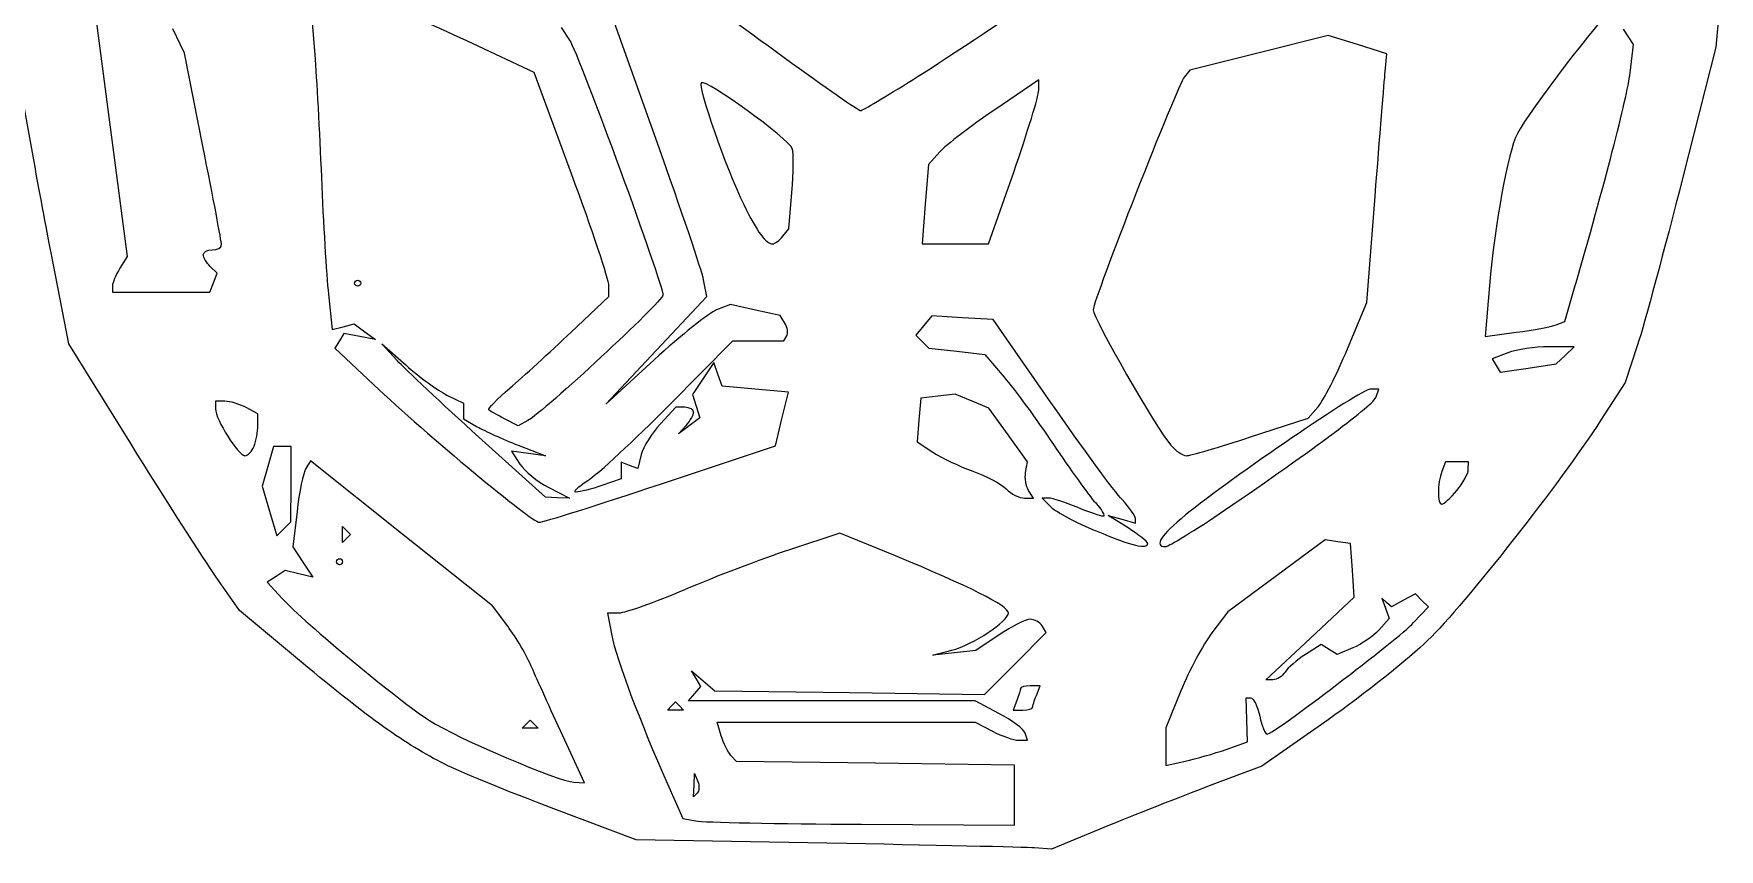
# Model space of a CAD drawing. Extents: x 150 to 6088, y 37 to 2750.
# Drawn here: x 5215.5 to 5540, y 2291.6 to 2448.6 of the extents above; entities that cross this region are included whole.
import ezdxf

# ---------------------------------------------------------------- set-up
doc = ezdxf.new("R2010")
doc.units = 0
doc.layers.add('00_Layout', color=7, linetype='CONTINUOUS')

msp = doc.modelspace()

# ---------------------------------------------------------------- linework, layer by layer
at = {"layer": '00_Layout', "color": 7}
for p, q in [((5225.680283, 2465.30973), (5229.578222, 2435.48923)), ((5269.004661, 2452.301942), (5269.622088, 2444.497748)), ((5335.596452, 2427.5144), (5327.348271, 2450.679862)), ((5540.032976, 2453.011165), (5539.348607, 2446.017921)), ((5244.511479, 2444.852341), (5242.287289, 2449.520624)), ((5317.054359, 2449.810789), (5318.675311, 2447.331475)), ((5464.725164, 2448.24345), (5451.411242, 2444.895317)), ((5470.370942, 2446.488782), (5464.725164, 2448.24345)), ((5523.536853, 2446.527518), (5521.603643, 2449.477954)), ((5248.080876, 2426.921894), (5244.511479, 2444.852341)), ((5311.848858, 2441.128291), (5300.106815, 2446.662978)), ((5451.411242, 2444.895317), (5438.097351, 2441.5472)), ((5476.01672, 2444.734121), (5470.370942, 2446.488782)), ((5475.70408, 2441.296609), (5476.01672, 2444.734121)), ((5522.854728, 2441.027783), (5523.536853, 2446.527518)), ((5539.348607, 2446.017921), (5533.01113, 2420.958808)), ((5319.046844, 2421.626317), (5311.848858, 2441.128291)), ((5438.097351, 2441.5472), (5437.051912, 2440.28592)), ((5384.825636, 2439.781484), (5384.825973, 2439.781028)), ((5408.998182, 2439.678447), (5400.548019, 2433.961001)), ((5408.998182, 2437.718528), (5408.998182, 2439.678447)), ((5229.578222, 2435.48923), (5233.476153, 2405.668744)), ((5389.928452, 2425.823), (5387.759071, 2423.402437)), ((5387.759071, 2423.402437), (5387.146431, 2415.770135)), ((5399.360411, 2408.137826), (5404.179293, 2421.948203)), ((5360.901116, 2411.051672), (5361.474639, 2418.044916)), ((5387.146431, 2415.770135), (5386.53379, 2408.137826)), ((5472.143868, 2396.816501), (5473.767654, 2417.33781)), ((5359.747816, 2409.594753), (5360.901116, 2411.051672)), ((5359.747989, 2409.594753), (5359.747816, 2409.594753)), ((5386.53379, 2408.137826), (5392.947108, 2408.137826)), ((5392.947108, 2408.137826), (5399.360411, 2408.137826)), ((5222.251709, 2388.894289), (5218.842888, 2406.383457)), ((5233.476153, 2405.668744), (5232.073339, 2403.422482)), ((5250.794251, 2402.466804), (5249.473951, 2403.78712)), ((5250.093278, 2400.640161), (5250.794251, 2402.466804)), ((5230.670526, 2399.994858), (5230.670526, 2398.813503)), ((5230.670526, 2398.813503), (5240.031423, 2398.813503)), ((5240.031423, 2398.813503), (5249.392327, 2398.813503)), ((5249.392327, 2398.813503), (5250.093278, 2400.640161)), ((5272.242359, 2398.428327), (5272.952233, 2391.632668)), ((5277.292131, 2400.561575), (5277.292131, 2400.561575)), ((5326.244822, 2398.017452), (5326.244822, 2400.070909)), ((5345.108479, 2398.0298), (5344.476541, 2401.189369)), ((5495.806167, 2400.102225), (5494.9755, 2390.318299)), ((5510.295631, 2393.195092), (5512.118146, 2399.464386)), ((5318.96021, 2391.123004), (5326.244822, 2398.017452)), ((5335.38527, 2387.655432), (5345.108479, 2398.0298)), ((5349.670449, 2396.468199), (5346.990589, 2395.421609)), ((5354.444791, 2395.395468), (5349.670449, 2396.468199)), ((5359.219125, 2394.322752), (5354.444791, 2395.395468)), ((5468.430776, 2387.897213), (5472.143868, 2396.816501)), ((5272.952233, 2391.632668), (5275.067986, 2392.185922)), ((5275.067986, 2392.185922), (5277.183732, 2392.739176)), ((5277.183732, 2392.739176), (5279.255439, 2391.224313)), ((5360.138191, 2392.835675), (5359.219125, 2394.322752)), ((5386.857066, 2392.408016), (5385.319952, 2390.555913)), ((5388.394173, 2394.260119), (5386.857066, 2392.408016)), ((5394.305935, 2393.914345), (5388.394173, 2394.260119)), ((5400.217689, 2393.568571), (5394.305935, 2393.914345)), ((5411.330757, 2377.613981), (5400.217689, 2393.568571)), ((5508.613506, 2392.549714), (5508.613805, 2392.549692)), ((5508.613805, 2392.549692), (5510.295631, 2393.195092)), ((5234.187552, 2369.668934), (5222.251709, 2388.894289)), ((5274.367275, 2389.471372), (5273.500311, 2388.068596)), ((5275.234239, 2390.874148), (5274.367275, 2389.471372)), ((5278.280688, 2390.291799), (5275.234239, 2390.874148)), ((5281.327138, 2389.70945), (5278.280688, 2390.291799)), ((5279.255439, 2391.224313), (5281.327138, 2389.70945)), ((5285.461943, 2385.701684), (5282.537064, 2388.876772)), ((5282.537064, 2388.876772), (5287.199229, 2384.752536)), ((5337.879453, 2377.126846), (5350.096807, 2389.489001)), ((5350.096807, 2389.489001), (5355.00239, 2389.489001)), ((5355.00239, 2389.489001), (5359.907974, 2389.489001)), ((5359.907974, 2389.489001), (5360.482619, 2390.418808)), ((5385.319952, 2390.555913), (5386.567851, 2389.308014)), ((5386.567851, 2389.308014), (5387.815735, 2388.06013)), ((5494.9755, 2390.318299), (5500.95359, 2391.111321)), ((5524.292276, 2388.684483), (5521.911047, 2381.469265)), ((5273.500311, 2388.068596), (5280.932508, 2381.035068)), ((5325.662077, 2377.281072), (5335.38527, 2387.655432)), ((5334.9864, 2385.828064), (5325.662077, 2377.281072)), ((5387.815735, 2388.06013), (5393.205111, 2387.45265)), ((5393.205111, 2387.45265), (5398.594487, 2386.84517)), ((5398.594487, 2386.84517), (5402.339404, 2382.467807)), ((5499.33332, 2387.160279), (5496.273407, 2385.996927)), ((5496.273407, 2385.996927), (5497.064133, 2384.717532)), ((5512.065266, 2388.323638), (5507.229212, 2388.323638)), ((5508.651875, 2385.007525), (5510.358533, 2386.665574)), ((5510.358533, 2386.665574), (5512.065266, 2388.323638)), ((5344.403265, 2382.217814), (5342.369075, 2379.113257)), ((5346.437448, 2385.322372), (5344.403265, 2382.217814)), ((5347.233312, 2383.03489), (5346.437448, 2385.322372)), ((5348.029192, 2380.747424), (5347.233312, 2383.03489)), ((5497.064133, 2384.717532), (5497.854859, 2383.438129)), ((5497.854859, 2383.438129), (5503.253367, 2384.222827)), ((5503.253367, 2384.222827), (5508.651875, 2385.007525)), ((5295.066624, 2379.033953), (5298.271862, 2377.439636)), ((5342.369075, 2379.113257), (5343.074835, 2376.889665)), ((5354.434537, 2380.164626), (5348.029192, 2380.747424)), ((5360.839867, 2379.581829), (5354.434537, 2380.164626)), ((5359.568534, 2374.42718), (5360.839867, 2379.581829)), ((5392.931177, 2379.178096), (5389.600643, 2378.797243)), ((5396.165809, 2377.83826), (5392.931177, 2379.178096)), ((5474.462942, 2380.164858), (5472.792111, 2380.164858)), ((5473.995477, 2378.707931), (5474.462942, 2380.164858)), ((5521.911047, 2381.469265), (5517.166242, 2374.115228)), ((5252.309645, 2377.83378), (5250.484707, 2377.83378)), ((5250.484707, 2377.83378), (5250.489022, 2376.376853)), ((5258.643501, 2375.420681), (5256.389034, 2376.627234)), ((5298.271862, 2377.439636), (5298.271862, 2375.929276)), ((5298.271862, 2375.929276), (5298.271862, 2374.418938)), ((5339.160135, 2376.668057), (5336.162691, 2373.462819)), ((5340.86128, 2376.668057), (5339.160135, 2376.668057)), ((5343.074835, 2376.889665), (5343.780595, 2374.666066)), ((5386.270125, 2378.416316), (5385.918741, 2374.218915)), ((5389.600643, 2378.797243), (5386.270125, 2378.416316)), ((5399.400449, 2376.498438), (5396.165809, 2377.83826)), ((5403.106869, 2371.337342), (5399.400449, 2376.498438)), ((5460.864727, 2374.569604), (5462.791206, 2376.773764)), ((5258.643501, 2373.22593), (5258.643501, 2375.420681)), ((5298.271862, 2374.418938), (5300.894325, 2372.920994)), ((5308.792618, 2373.072894), (5306.15471, 2374.44558)), ((5310.630839, 2374.101608), (5308.792618, 2373.072894)), ((5339.648572, 2371.535533), (5341.105492, 2373.169348)), ((5341.71458, 2373.100792), (5339.648572, 2371.535533)), ((5343.780595, 2374.666066), (5341.71458, 2373.100792)), ((5358.29718, 2369.272539), (5359.568534, 2374.42718)), ((5385.918741, 2374.218915), (5385.567357, 2370.021515)), ((5449.789214, 2370.956766), (5460.864727, 2374.569604)), ((5257.935976, 2369.187558), (5257.936021, 2369.187558)), ((5301.196734, 2370.940551), (5301.196734, 2370.940588)), ((5314.006653, 2359.354536), (5301.196734, 2370.940551)), ((5308.761721, 2369.376264), (5314.006653, 2367.329471)), ((5336.175181, 2361.89762), (5358.29718, 2369.272539)), ((5385.567357, 2370.021515), (5388.623343, 2368.019158)), ((5406.813289, 2366.176239), (5403.106869, 2371.337342)), ((5449.789184, 2370.956766), (5449.789214, 2370.956766)), ((5261.644588, 2369.092225), (5260.550436, 2365.277136)), ((5263.349271, 2369.092225), (5261.644588, 2369.092225)), ((5265.053962, 2369.092225), (5263.349271, 2369.092225)), ((5265.044568, 2361.856483), (5265.053962, 2369.092225)), ((5268.807637, 2366.371699), (5267.89439, 2364.894032)), ((5286.311195, 2352.397493), (5268.807637, 2366.371699)), ((5310.761505, 2367.765373), (5307.516357, 2368.201274)), ((5307.516357, 2368.201274), (5309.111339, 2365.732798)), ((5314.006653, 2367.329471), (5310.761505, 2367.765373)), ((5330.180465, 2365.489328), (5328.575961, 2366.105035)), ((5328.575961, 2366.105035), (5328.575961, 2364.507323)), ((5332.475096, 2367.565604), (5331.784969, 2364.87362)), ((5406.477911, 2364.137494), (5406.813289, 2366.176239)), ((5487.337372, 2366.178139), (5486.629817, 2364.334495)), ((5489.543731, 2366.178139), (5487.337372, 2366.178139)), ((5491.750143, 2366.178139), (5489.543731, 2366.178139)), ((5491.712745, 2364.721212), (5491.750143, 2366.178139)), ((5260.550436, 2365.277136), (5259.456277, 2361.46204)), ((5328.575961, 2362.90961), (5324.905412, 2361.630058)), ((5328.575961, 2364.507323), (5328.575961, 2362.90961)), ((5331.784969, 2364.87362), (5330.180465, 2365.489328)), ((5259.456277, 2361.46204), (5260.887938, 2356.683607)), ((5265.035174, 2354.620741), (5265.044897, 2361.856483)), ((5265.044897, 2361.856483), (5265.044568, 2361.856483)), ((5314.687574, 2361.226445), (5318.668811, 2359.188568)), ((5336.175121, 2361.897792), (5336.175181, 2361.89762)), ((5407.97023, 2359.184903), (5407.05637, 2360.641822)), ((5489.482475, 2360.641822), (5489.486214, 2360.641822)), ((5260.887938, 2356.683607), (5262.319592, 2351.905159)), ((5266.191547, 2356.613173), (5265.40195, 2349.809967)), ((5316.337732, 2359.271589), (5314.006653, 2359.354536)), ((5318.668811, 2359.188568), (5316.337732, 2359.271589)), ((5406.236392, 2359.184903), (5407.97023, 2359.184903)), ((5410.937166, 2359.185082), (5409.664211, 2359.185082)), ((5409.664211, 2359.185082), (5411.377017, 2357.472276)), ((5444.768874, 2356.853457), (5444.768627, 2356.853457)), ((5262.319592, 2351.905159), (5263.677387, 2353.262954)), ((5263.677387, 2353.262954), (5265.035174, 2354.620741)), ((5274.961052, 2352.191891), (5274.961052, 2353.745938)), ((5274.961052, 2353.745938), (5275.738084, 2352.968922)), ((5275.738084, 2352.968922), (5276.515107, 2352.191891)), ((5426.1899, 2353.464786), (5422.401894, 2355.868962)), ((5422.401894, 2355.868962), (5425.024364, 2355.11742)), ((5425.024364, 2355.11742), (5427.646827, 2354.365879)), ((5427.646827, 2354.365879), (5427.646827, 2355.243464)), ((5265.40195, 2349.809967), (5267.317225, 2346.886891)), ((5274.961052, 2350.637843), (5274.961052, 2352.191891)), ((5275.738084, 2351.41486), (5274.961052, 2350.637843)), ((5276.515107, 2352.191891), (5275.738084, 2351.41486)), ((5303.814746, 2338.423279), (5286.311195, 2352.397493)), ((5370.723404, 2352.445975), (5361.013674, 2349.240894)), ((5381.41063, 2348.062187), (5370.723404, 2352.445975)), ((5429.977906, 2350.460663), (5429.977906, 2350.460715)), ((5464.135934, 2351.141636), (5454.777961, 2344.203134)), ((5466.57969, 2350.792645), (5464.135934, 2351.141636)), ((5469.023447, 2350.44358), (5466.57969, 2350.792645)), ((5469.391435, 2345.288288), (5469.023447, 2350.44358)), ((5267.317225, 2346.886891), (5269.232492, 2343.963822)), ((5273.795517, 2346.946958), (5273.795517, 2346.946958)), ((5255.1229, 2337.555537), (5250.623151, 2343.999566)), ((5262.170654, 2344.106118), (5260.452889, 2342.990373)), ((5263.888419, 2345.221863), (5262.170654, 2344.106118)), ((5266.560455, 2344.592843), (5263.888419, 2345.221863)), ((5269.232492, 2343.963822), (5266.560455, 2344.592843)), ((5454.777961, 2344.203134), (5445.419966, 2337.26461)), ((5469.759423, 2340.133004), (5469.391435, 2345.288288)), ((5260.452889, 2342.990373), (5263.336197, 2339.852854)), ((5461.232416, 2332.176521), (5469.759423, 2340.133004)), ((5475.984185, 2339.120565), (5475.062494, 2339.953722)), ((5475.062494, 2339.953722), (5475.772292, 2337.970983)), ((5481.511863, 2340.752443), (5479.208869, 2339.519929)), ((5482.769979, 2339.494357), (5481.511863, 2340.752443)), ((5267.081675, 2327.590287), (5255.1229, 2337.555537)), ((5306.756401, 2334.526336), (5303.814746, 2338.423279)), ((5328.154809, 2337.042643), (5325.985398, 2337.040309)), ((5325.985398, 2337.040309), (5326.787171, 2332.766484)), ((5445.419966, 2337.26461), (5442.344055, 2333.231892)), ((5475.772292, 2337.970983), (5476.482091, 2335.988236)), ((5476.905951, 2338.28743), (5475.984185, 2339.120565)), ((5479.208869, 2339.519929), (5476.905951, 2338.28743)), ((5481.187928, 2335.212103), (5484.02802, 2338.236286)), ((5484.02802, 2338.236286), (5482.769979, 2339.494357)), ((5410.460748, 2333.285317), (5409.660681, 2334.579843)), ((5476.482091, 2335.988236), (5474.500788, 2333.797577)), ((5401.374878, 2332.853193), (5396.922885, 2329.831994)), ((5404.521178, 2327.345747), (5410.460748, 2333.285317)), ((5452.705409, 2324.220053), (5461.232416, 2332.176521)), ((5463.38612, 2331.009153), (5460.376844, 2329.098949)), ((5464.931671, 2330.053969), (5463.38612, 2331.009153)), ((5469.498391, 2330.352847), (5466.477222, 2329.098785)), ((5388.601226, 2328.921597), (5392.255574, 2329.892353)), ((5392.762059, 2329.376795), (5388.601226, 2328.921597)), ((5396.922885, 2329.831994), (5392.762059, 2329.376795)), ((5398.581615, 2321.406176), (5404.521178, 2327.345747)), ((5466.477222, 2329.098785), (5464.931671, 2330.053969)), ((5343.045156, 2324.45926), (5342.161685, 2325.967234)), ((5342.161685, 2325.967234), (5344.401739, 2324.027016)), ((5343.928613, 2322.951271), (5343.045156, 2324.45926)), ((5344.401739, 2324.027016), (5346.641778, 2322.086805)), ((5454.104363, 2324.219484), (5452.705409, 2324.220053)), ((5341.597137, 2320.139534), (5342.762875, 2321.545406)), ((5342.762875, 2321.545406), (5343.928613, 2322.951271)), ((5346.641778, 2322.086805), (5372.611693, 2321.746491)), ((5372.611693, 2321.746491), (5398.581615, 2321.406176)), ((5409.247606, 2323.053388), (5407.374598, 2323.053388)), ((5408.540126, 2321.209744), (5409.247606, 2323.053388)), ((5436.371426, 2322.070051), (5433.474602, 2314.940921)), ((5449.076342, 2316.492672), (5448.943357, 2320.722301)), ((5448.943357, 2320.722301), (5449.857846, 2320.722301)), ((5337.511719, 2318.391223), (5338.288736, 2319.168254)), ((5339.065767, 2318.391223), (5337.511719, 2318.391223)), ((5338.288736, 2319.168254), (5339.065767, 2319.94527)), ((5339.065767, 2319.94527), (5339.842798, 2319.168254)), ((5340.619822, 2318.391223), (5339.065767, 2318.391223)), ((5339.842798, 2319.168254), (5340.619822, 2318.391223)), ((5369.178571, 2320.139534), (5341.597137, 2320.139534)), ((5396.760013, 2320.139534), (5369.178571, 2320.139534)), ((5401.350787, 2317.731611), (5396.760013, 2320.139534)), ((5404.794102, 2320.234874), (5404.086623, 2318.39123)), ((5404.086623, 2318.39123), (5405.959631, 2318.39123)), ((5407.832646, 2318.878665), (5407.832646, 2318.878665)), ((5309.538752, 2314.894601), (5310.315776, 2315.671632)), ((5311.092799, 2314.894601), (5309.538752, 2314.894601)), ((5310.315776, 2315.671632), (5311.092799, 2316.448656)), ((5311.092799, 2316.448656), (5311.869831, 2315.671632)), ((5312.646854, 2314.894601), (5311.092799, 2314.894601)), ((5311.869831, 2315.671632), (5312.646854, 2314.894601)), ((5347.859782, 2313.437651), (5347.067456, 2316.060114)), ((5347.067456, 2316.060114), (5371.913734, 2316.053121)), ((5371.913734, 2316.053121), (5396.760013, 2316.046127)), ((5396.760013, 2316.046127), (5400.098482, 2314.304997)), ((5406.861367, 2312.563866), (5406.401456, 2313.943575)), ((5433.474602, 2314.940921), (5433.474602, 2311.32854)), ((5449.209326, 2312.263043), (5449.076342, 2316.492672)), ((5464.709607, 2316.531012), (5451.979904, 2307.592763)), ((5321.523817, 2304.40478), (5317.349199, 2313.437719)), ((5317.349199, 2313.437719), (5317.349199, 2313.437681)), ((5405.149151, 2312.563866), (5406.861367, 2312.563866)), ((5433.474602, 2311.32854), (5433.474602, 2307.716144)), ((5445.088171, 2310.812414), (5449.209326, 2312.263043)), ((5445.088246, 2310.812414), (5445.088171, 2310.812414)), ((5350.83312, 2308.484102), (5349.742603, 2309.649646)), ((5377.584569, 2308.131821), (5350.83312, 2308.484102)), ((5404.336024, 2307.779539), (5377.584569, 2308.131821)), ((5404.336024, 2302.012751), (5404.336024, 2307.779539)), ((5433.474602, 2307.716144), (5437.22085, 2308.538957)), ((5451.979904, 2307.592763), (5441.820398, 2303.76929)), ((5319.513538, 2304.50119), (5321.523817, 2304.40478)), ((5342.654408, 2303.919095), (5342.74633, 2306.153054)), ((5342.74633, 2306.153054), (5343.358522, 2304.623277)), ((5337.532826, 2304.177764), (5340.492238, 2297.539883)), ((5342.562336, 2301.685137), (5342.654408, 2303.91908)), ((5343.266525, 2302.389326), (5342.562336, 2301.685137)), ((5342.654408, 2303.91908), (5342.654408, 2303.919095)), ((5404.336024, 2296.245941), (5404.336024, 2302.012751)), ((5331.489755, 2293.398422), (5315.615697, 2299.383071)), ((5340.492238, 2297.539883), (5342.984236, 2297.05185)), ((5374.90613, 2296.405103), (5404.336024, 2296.245941)), ((5421.560697, 2295.764811), (5411.46054, 2291.583836)), ((5368.204277, 2292.742924), (5331.489755, 2293.398422)), ((5368.203604, 2292.742954), (5368.204277, 2292.742924)), ((5411.46054, 2291.583836), (5408.189341, 2291.835668))]:
    msp.add_line(p, q, dxfattribs=at)
for points in [[(5384.825973, 2439.781028), (5394.517161, 2445.83748), (5433.36105, 2471.915255), (5437.408726, 2475.082355)], [(5335.568808, 2462.080932), (5349.26991, 2451.636048), (5373.979689, 2433.780163), (5374.732712, 2433.780163)], [(5300.106815, 2446.662978), (5293.648688, 2449.707049), (5285.666737, 2453.078502), (5282.369143, 2454.155092)], [(5518.748891, 2452.428375), (5517.715083, 2452.428375), (5503.275282, 2433.505122), (5501.149776, 2429.364902)], [(5218.842888, 2406.383457), (5216.968033, 2416.002491), (5213.606527, 2434.561286), (5211.372875, 2447.625207)], [(5318.675311, 2447.331475), (5320.508266, 2444.52789), (5336.785219, 2400.052225), (5336.641606, 2398.239831)], [(5269.622088, 2444.497748), (5269.961729, 2440.205449), (5270.530451, 2429.612905), (5270.886001, 2420.95877)], [(5473.767654, 2417.33781), (5474.660699, 2428.624513), (5475.532128, 2439.405979), (5475.70408, 2441.296609)], [(5512.118146, 2399.464386), (5517.917552, 2419.413653), (5522.25742, 2436.214152), (5522.854728, 2441.027783)], [(5344.039622, 2439.141895), (5343.30043, 2438.402702), (5348.79, 2422.652668), (5352.205328, 2415.713837)], [(5361.542702, 2426.464892), (5360.867533, 2428.3701), (5344.860939, 2439.96322), (5344.039622, 2439.141895)], [(5374.732712, 2433.780163), (5375.002196, 2433.780163), (5379.544002, 2436.480756), (5384.825636, 2439.781484)], [(5404.179293, 2421.948203), (5406.829684, 2429.543915), (5408.998182, 2436.640562), (5408.998182, 2437.718528)], [(5437.051912, 2440.28592), (5435.671335, 2438.620294), (5419.488018, 2397.320166), (5419.488018, 2395.462529)], [(5400.548019, 2433.961001), (5395.900424, 2430.816407), (5391.121632, 2427.154302), (5389.928452, 2425.823)], [(5501.149776, 2429.364902), (5499.3221, 2425.804735), (5496.829503, 2412.155069), (5495.806167, 2400.102225)], [(5251.650265, 2407.981865), (5251.650265, 2408.537138), (5250.044041, 2417.060144), (5248.080876, 2426.921894)], [(5344.476541, 2401.189369), (5344.128972, 2402.927134), (5340.132948, 2414.773403), (5335.596452, 2427.5144)], [(5361.474639, 2418.044916), (5361.790047, 2421.891202), (5361.820638, 2425.680195), (5361.542702, 2426.464892)], [(5326.244822, 2400.070909), (5326.244822, 2401.200304), (5323.005733, 2410.900236), (5319.046844, 2421.626317)], [(5270.886001, 2420.95877), (5271.241573, 2412.304628), (5271.851918, 2402.165937), (5272.242359, 2398.428327)], [(5533.01113, 2420.958808), (5529.525414, 2407.176292), (5525.602, 2392.652841), (5524.292276, 2388.684483)], [(5352.205328, 2415.713837), (5354.837416, 2410.366294), (5356.457949, 2408.137826), (5357.714591, 2408.137826)], [(5357.714591, 2408.137826), (5358.198661, 2408.137826), (5359.11368, 2408.793473), (5359.747989, 2409.594753)], [(5248.153643, 2406.039851), (5248.153643, 2406.552716), (5248.940383, 2406.972283), (5249.901954, 2406.972283)], [(5249.473951, 2403.78712), (5248.747772, 2404.513298), (5248.153643, 2405.527016), (5248.153643, 2406.039851)], [(5249.901954, 2406.972283), (5250.863525, 2406.972283), (5251.650265, 2407.426584), (5251.650265, 2407.981865)], [(5232.073339, 2403.422482), (5231.301791, 2402.187029), (5230.670526, 2400.644604), (5230.670526, 2399.994858)], [(5277.292131, 2400.561575), (5277.292131, 2400.882069), (5277.55436, 2401.144373), (5277.874929, 2401.144373)], [(5277.874929, 2399.978777), (5277.554435, 2399.978777), (5277.292131, 2400.241006), (5277.292131, 2400.561575)], [(5277.874929, 2401.144373), (5278.195423, 2401.144373), (5278.457727, 2400.882144), (5278.457727, 2400.561575)], [(5278.457727, 2400.561575), (5278.457727, 2400.241081), (5278.195498, 2399.978777), (5277.874929, 2399.978777)], [(5336.641606, 2398.239831), (5336.543027, 2396.995806), (5313.759525, 2375.852507), (5310.630839, 2374.101608)], [(5346.990589, 2395.421609), (5345.516662, 2394.845991), (5340.11478, 2390.528897), (5334.9864, 2385.828064)], [(5419.488018, 2395.462529), (5419.488018, 2393.854083), (5431.666224, 2372.571652), (5434.410863, 2369.383609)], [(5360.482619, 2390.418808), (5360.7987, 2390.930177), (5360.643726, 2392.017792), (5360.138191, 2392.835675)], [(5500.95359, 2391.111321), (5504.241476, 2391.547447), (5507.688449, 2392.194763), (5508.613506, 2392.549714)], [(5307.182407, 2380.376541), (5309.653651, 2382.495249), (5314.953662, 2387.331154), (5318.96021, 2391.123004)], [(5301.196734, 2370.940588), (5294.151283, 2377.312889), (5287.070628, 2383.955385), (5285.461943, 2385.701684)], [(5462.791206, 2376.773764), (5463.850743, 2377.986053), (5466.388591, 2382.991607), (5468.430776, 2387.897213)], [(5507.229212, 2388.323638), (5504.569374, 2388.323638), (5501.016193, 2387.800152), (5499.33332, 2387.160279)], [(5287.199229, 2384.752536), (5289.763412, 2382.484194), (5293.303744, 2379.910834), (5295.066624, 2379.033953)], [(5402.339404, 2382.467807), (5404.399113, 2380.060258), (5408.671293, 2374.230105), (5411.83315, 2369.511919)], [(5280.932508, 2381.035068), (5291.149703, 2371.365921), (5311.415402, 2354.54659), (5312.864311, 2354.533568)], [(5303.103018, 2376.171303), (5302.875419, 2376.365469), (5304.711157, 2378.257834), (5307.182407, 2380.376541)], [(5472.792111, 2380.164858), (5471.082162, 2380.164858), (5446.175764, 2363.180897), (5437.26278, 2355.937002)], [(5250.489022, 2376.376853), (5250.495081, 2374.332842), (5254.891015, 2367.343914), (5256.170537, 2367.343914)], [(5256.389034, 2376.627234), (5255.149086, 2377.29081), (5253.313355, 2377.83378), (5252.309645, 2377.83378)], [(5306.15471, 2374.44558), (5304.703857, 2375.200562), (5303.330595, 2375.977136), (5303.103018, 2376.171303)], [(5322.165485, 2362.561958), (5324.088628, 2363.773463), (5331.159912, 2370.327671), (5337.879453, 2377.126846)], [(5342.562419, 2375.735625), (5342.562419, 2376.24849), (5341.796906, 2376.668057), (5340.86128, 2376.668057)], [(5341.105492, 2373.169348), (5341.906801, 2374.067973), (5342.562419, 2375.22279), (5342.562419, 2375.735625)], [(5425.045322, 2358.890213), (5423.61449, 2360.413273), (5417.44293, 2368.838964), (5411.330757, 2377.613981)], [(5444.768627, 2356.853457), (5462.140794, 2368.683691), (5473.506173, 2377.182193), (5473.995477, 2378.707931)], [(5257.936021, 2369.187558), (5258.325101, 2370.201553), (5258.643501, 2372.018824), (5258.643501, 2373.22593)], [(5300.894325, 2372.920994), (5302.336682, 2372.097134), (5305.877006, 2370.502009), (5308.761721, 2369.376264)], [(5336.162691, 2373.462819), (5334.514111, 2371.699946), (5332.854678, 2369.046196), (5332.475096, 2367.565604)], [(5517.166242, 2374.115228), (5509.584636, 2362.364441), (5491.013493, 2338.722188), (5483.939763, 2331.81584)], [(5250.623151, 2343.999566), (5248.148288, 2347.543772), (5240.752269, 2359.094992), (5234.187552, 2369.668934)], [(5256.170537, 2367.343914), (5256.752438, 2367.343914), (5257.546866, 2368.173548), (5257.935976, 2369.187558)], [(5411.83315, 2369.511919), (5414.994993, 2364.793733), (5418.626745, 2359.75328), (5419.90371, 2358.310923)], [(5434.410863, 2369.383609), (5435.376661, 2368.261776), (5436.7399, 2367.343914), (5437.44026, 2367.343914)], [(5437.44026, 2367.343914), (5438.140634, 2367.343914), (5443.697654, 2368.969689), (5449.789184, 2370.956766)], [(5388.623343, 2368.019158), (5390.304137, 2366.917855), (5393.762292, 2365.281878), (5396.30812, 2364.383657)], [(5267.89439, 2364.894032), (5267.392071, 2364.081309), (5266.625818, 2360.354926), (5266.191547, 2356.613173)], [(5309.111339, 2365.732798), (5309.988588, 2364.375146), (5312.497886, 2362.347291), (5314.687574, 2361.226445)], [(5396.30812, 2364.383657), (5398.853963, 2363.485429), (5401.739179, 2361.948256), (5402.71974, 2360.967709)], [(5407.05637, 2360.641822), (5406.553752, 2361.443132), (5406.293445, 2363.016177), (5406.477911, 2364.137494)], [(5486.629817, 2364.334495), (5485.725703, 2361.97845), (5485.713063, 2358.019352), (5486.607379, 2358.019352)], [(5489.486214, 2360.641822), (5490.689484, 2362.084172), (5491.691429, 2363.919902), (5491.712745, 2364.721212)], [(5312.864311, 2354.533568), (5313.518164, 2354.527741), (5324.008022, 2357.841596), (5336.175121, 2361.897792)], [(5319.951871, 2360.354851), (5319.246186, 2360.357185), (5320.242372, 2361.350447), (5322.165485, 2362.561958)], [(5324.905412, 2361.630058), (5322.886608, 2360.926318), (5320.657511, 2360.35245), (5319.951871, 2360.354851)], [(5402.71974, 2360.967709), (5403.70028, 2359.98717), (5405.282772, 2359.184903), (5406.236392, 2359.184903)], [(5486.607379, 2358.019352), (5486.985091, 2358.019352), (5488.279183, 2359.199465), (5489.482475, 2360.641822)], [(5416.394425, 2357.436771), (5414.093055, 2358.398343), (5411.637294, 2359.185082), (5410.937166, 2359.185082)], [(5411.377017, 2357.472276), (5412.319052, 2356.530234), (5416.234021, 2354.454436), (5420.076934, 2352.859378)], [(5421.402095, 2355.68846), (5420.949215, 2355.68846), (5418.695781, 2356.4752), (5416.394425, 2357.436771)], [(5419.90371, 2358.310923), (5421.180682, 2356.868566), (5421.854945, 2355.68846), (5421.402095, 2355.68846)], [(5427.646827, 2355.243464), (5427.646827, 2355.726112), (5426.476145, 2357.367168), (5425.045322, 2358.890213)], [(5433.404857, 2349.860812), (5434.007475, 2349.860812), (5439.121248, 2353.007501), (5444.768874, 2356.853457)], [(5429.977906, 2350.460715), (5429.977906, 2350.790633), (5428.273305, 2352.142497), (5426.1899, 2353.464786)], [(5437.26278, 2355.937002), (5432.495125, 2352.062167), (5431.097435, 2349.860812), (5433.404857, 2349.860812)], [(5420.076934, 2352.859378), (5426.944029, 2350.009107), (5429.977906, 2349.274088), (5429.977906, 2350.460663)], [(5273.795517, 2346.946958), (5273.795517, 2347.267452), (5274.057746, 2347.529756), (5274.378314, 2347.529756)], [(5274.378314, 2346.36416), (5274.057821, 2346.36416), (5273.795517, 2346.626389), (5273.795517, 2346.946958)], [(5274.378314, 2347.529756), (5274.698808, 2347.529756), (5274.961112, 2347.267527), (5274.961112, 2346.946958)], [(5274.961112, 2346.946958), (5274.961112, 2346.626464), (5274.698883, 2346.36416), (5274.378314, 2346.36416)], [(5361.013674, 2349.240894), (5355.673318, 2347.47811), (5346.583506, 2344.012969), (5340.814078, 2341.540611)], [(5403.170481, 2337.099621), (5403.170481, 2338.41497), (5395.462181, 2342.298391), (5381.41063, 2348.062187)], [(5340.814078, 2341.540611), (5335.044657, 2339.068246), (5329.347981, 2337.044153), (5328.154809, 2337.042643)], [(5263.336197, 2339.852854), (5267.565594, 2335.250577), (5286.06937, 2319.931703), (5291.680444, 2316.387272)], [(5392.255574, 2329.892353), (5396.370566, 2330.985465), (5403.170481, 2335.475551), (5403.170481, 2337.099621)], [(5311.436322, 2326.55001), (5310.480278, 2328.793669), (5308.374316, 2332.383021), (5306.756401, 2334.526336)], [(5407.343738, 2335.874384), (5406.509452, 2335.874384), (5403.823466, 2334.51484), (5401.374878, 2332.853193)], [(5409.660681, 2334.579843), (5409.220665, 2335.291886), (5408.178017, 2335.874384), (5407.343738, 2335.874384)], [(5452.96173, 2313.729065), (5454.128671, 2313.729065), (5478.263469, 2332.098196), (5481.187928, 2335.212103)], [(5474.500788, 2333.797577), (5473.411109, 2332.592714), (5471.160023, 2331.042593), (5469.498391, 2330.352847)], [(5326.787171, 2332.766484), (5327.609102, 2328.385217), (5332.276622, 2315.967309), (5337.532826, 2304.177764)], [(5442.344055, 2333.231892), (5440.652409, 2331.013895), (5437.964688, 2325.991071), (5436.371426, 2322.070051)], [(5483.939763, 2331.81584), (5480.364517, 2328.325217), (5471.710958, 2321.447036), (5464.709607, 2316.531012)], [(5294.635973, 2307.95957), (5286.886162, 2311.893731), (5280.213061, 2316.647901), (5267.081675, 2327.590287)], [(5460.376844, 2329.098949), (5458.721719, 2328.048328), (5456.94812, 2326.520526), (5456.435479, 2325.703838)], [(5317.349199, 2313.437681), (5315.053161, 2318.405793), (5312.392366, 2324.306343), (5311.436322, 2326.55001)], [(5456.435479, 2325.703838), (5455.923138, 2324.887129), (5454.873848, 2324.219185), (5454.104363, 2324.219484)], [(5405.501582, 2322.565953), (5405.501582, 2322.297815), (5405.183258, 2321.248869), (5404.794102, 2320.234874)], [(5407.374598, 2323.053388), (5406.344433, 2323.053388), (5405.501582, 2322.834016), (5405.501582, 2322.565953)], [(5407.832646, 2318.878665), (5407.832646, 2319.146803), (5408.150971, 2320.195749), (5408.540126, 2321.209744)], [(5449.857846, 2320.722301), (5450.360838, 2320.722301), (5451.117899, 2319.148822), (5451.540337, 2317.225687)], [(5406.401456, 2313.943575), (5406.148501, 2314.702439), (5403.875702, 2316.40704), (5401.350787, 2317.731611)], [(5405.959631, 2318.39123), (5406.989796, 2318.39123), (5407.832646, 2318.610602), (5407.832646, 2318.878665)], [(5451.540337, 2317.225687), (5451.962926, 2315.302544), (5452.602343, 2313.729065), (5452.96173, 2313.729065)], [(5291.680444, 2316.387272), (5297.235534, 2312.878219), (5316.514793, 2304.645042), (5319.513538, 2304.50119)], [(5400.098482, 2314.304997), (5401.934639, 2313.347375), (5404.207438, 2312.563866), (5405.149151, 2312.563866)], [(5349.742603, 2309.649646), (5349.142827, 2310.290708), (5348.295557, 2311.995294), (5347.859782, 2313.437651)], [(5437.22085, 2308.538957), (5439.281278, 2308.991463), (5442.82161, 2310.014552), (5445.088246, 2310.812414)], [(5315.615697, 2299.383071), (5306.884965, 2302.674599), (5297.444091, 2306.534034), (5294.635973, 2307.95957)], [(5343.358522, 2304.623277), (5343.695172, 2303.781907), (5343.653811, 2302.776619), (5343.266525, 2302.389326)], [(5441.820398, 2303.76929), (5436.232667, 2301.666364), (5427.115802, 2298.064357), (5421.560697, 2295.764811)], [(5342.984236, 2297.05185), (5344.354836, 2296.783488), (5358.719693, 2296.492388), (5374.90613, 2296.405103)], [(5408.189341, 2291.835668), (5406.390162, 2291.974187), (5388.396589, 2292.382415), (5368.203604, 2292.742954)]]:
    msp.add_open_spline(points, degree=3, dxfattribs=at)

doc.saveas('drawing.dxf')
